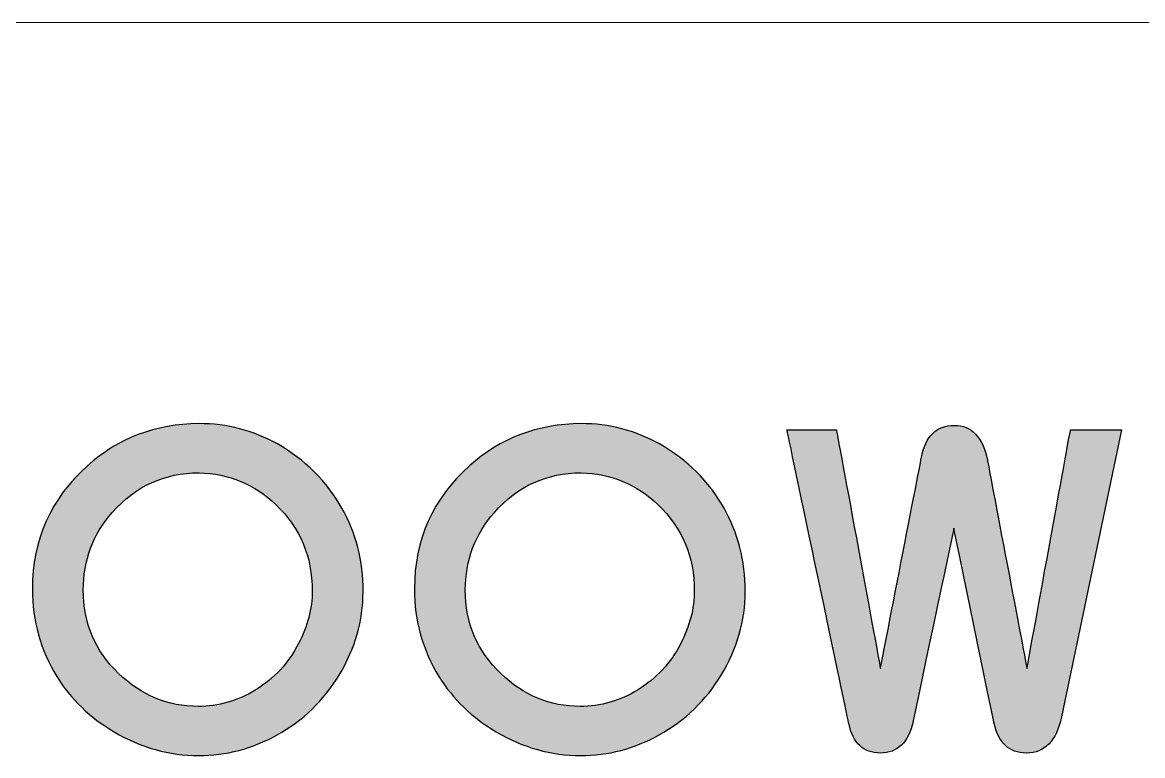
# Model space of a CAD drawing. Header units: inches. Extents: x -244 to 524, y 600 to 1121.
# Drawn here: x -167.52 to -151.75, y 1033.91 to 1044.23 of the extents above; entities that cross this region are included whole.
import ezdxf

# ---------------------------------------------------------------- set-up
doc = ezdxf.new("R2010")
doc.units = ezdxf.units.IN
doc.layers.add('1', color=7, linetype='Continuous', true_color=0xffffff)
doc.layers.add('layer 1', color=7, linetype='Continuous')

msp = doc.modelspace()

# ---------------------------------------------------------------- hatches: boundary and pattern name
h = msp.add_hatch(color=256)
h.dxf.hatch_style = 1
edge = h.paths.add_edge_path()
edge.add_spline(control_points=[(-163.018, 1037.388), (-163.018, 1037.388), (-163.018, 1037.388), (-163.018, 1037.388), (-163.018, 1037.388), (-163.233, 1037.77), (-163.537, 1038.072), (-163.927, 1038.292)], knot_values=[0.360004, 0.360004, 0.360004, 0.360004, 0.360007, 0.360007, 0.360007, 0.360007, 0.720004, 0.720004, 0.720004, 0.720004], degree=3, periodic=0)
edge.add_spline(control_points=[(-163.927, 1038.292), (-163.927, 1038.292), (-163.927, 1038.292), (-163.927, 1038.292), (-163.927, 1038.292), (-164.268, 1038.483), (-164.635, 1038.579), (-165.029, 1038.579)], knot_values=[0, 0, 0, 0, 0.000004, 0.000004, 0.000004, 0.000004, 0.360004, 0.360004, 0.360004, 0.360004], degree=3, periodic=0)
edge.add_spline(control_points=[(-165.029, 1038.579), (-165.645, 1038.572), (-166.169, 1038.374), (-166.6, 1037.985), (-166.6, 1037.985), (-167.117, 1037.522), (-167.375, 1036.943), (-167.375, 1036.251)], knot_values=[3.240004, 3.240004, 3.240004, 3.240004, 3.600004, 3.600004, 3.600004, 3.600004, 3.96, 3.96, 3.96, 3.96], degree=3, periodic=0)
edge.add_spline(control_points=[(-167.375, 1036.251), (-167.375, 1036.251), (-167.375, 1036.251), (-167.375, 1036.251), (-167.375, 1036.251), (-167.375, 1035.801), (-167.26, 1035.392), (-167.031, 1035.02)], knot_values=[2.880004, 2.880004, 2.880004, 2.880004, 2.880007, 2.880007, 2.880007, 2.880007, 3.240004, 3.240004, 3.240004, 3.240004], degree=3, periodic=0)
edge.add_spline(control_points=[(-167.031, 1035.02), (-167.031, 1035.02), (-167.031, 1035.02), (-167.031, 1035.02), (-167.031, 1035.02), (-166.834, 1034.701), (-166.564, 1034.441), (-166.223, 1034.239)], knot_values=[2.520004, 2.520004, 2.520004, 2.520004, 2.520007, 2.520007, 2.520007, 2.520007, 2.880004, 2.880004, 2.880004, 2.880004], degree=3, periodic=0)
edge.add_spline(control_points=[(-166.223, 1034.239), (-166.223, 1034.239), (-166.223, 1034.239), (-166.223, 1034.239), (-166.223, 1034.239), (-165.846, 1034.017), (-165.449, 1033.906), (-165.036, 1033.906)], knot_values=[2.160004, 2.160004, 2.160004, 2.160004, 2.160007, 2.160007, 2.160007, 2.160007, 2.520004, 2.520004, 2.520004, 2.520004], degree=3, periodic=0)
edge.add_spline(control_points=[(-165.036, 1033.906), (-165.036, 1033.906), (-165.036, 1033.906), (-165.036, 1033.906), (-165.036, 1033.906), (-164.649, 1033.906), (-164.281, 1034.002), (-163.931, 1034.196)], knot_values=[1.800004, 1.800004, 1.800004, 1.800004, 1.800007, 1.800007, 1.800007, 1.800007, 2.160004, 2.160004, 2.160004, 2.160004], degree=3, periodic=0)
edge.add_spline(control_points=[(-163.931, 1034.196), (-163.931, 1034.196), (-163.931, 1034.196), (-163.931, 1034.196), (-163.931, 1034.196), (-163.566, 1034.4), (-163.274, 1034.681), (-163.057, 1035.04)], knot_values=[1.440004, 1.440004, 1.440004, 1.440004, 1.440007, 1.440007, 1.440007, 1.440007, 1.800004, 1.800004, 1.800004, 1.800004], degree=3, periodic=0)
edge.add_spline(control_points=[(-163.057, 1035.04), (-163.057, 1035.04), (-163.057, 1035.04), (-163.057, 1035.04), (-163.057, 1035.04), (-162.833, 1035.412), (-162.72, 1035.803), (-162.72, 1036.215)], knot_values=[1.080004, 1.080004, 1.080004, 1.080004, 1.080007, 1.080007, 1.080007, 1.080007, 1.440004, 1.440004, 1.440004, 1.440004], degree=3, periodic=0)
edge.add_spline(control_points=[(-162.72, 1036.215), (-162.72, 1036.215), (-162.72, 1036.215), (-162.72, 1036.215), (-162.72, 1036.215), (-162.72, 1036.647), (-162.82, 1037.039), (-163.018, 1037.388)], knot_values=[0.720004, 0.720004, 0.720004, 0.720004, 0.720007, 0.720007, 0.720007, 0.720007, 1.080004, 1.080004, 1.080004, 1.080004], degree=3, periodic=0)
edge = h.paths.add_edge_path(flags=16)
edge.add_spline(control_points=[(-166.25, 1037.329), (-166.25, 1037.329), (-166.25, 1037.329), (-166.25, 1037.329), (-166.25, 1037.329), (-165.92, 1037.701), (-165.514, 1037.886), (-165.029, 1037.886)], knot_values=[0, 0, 0, 0, 0.000004, 0.000004, 0.000004, 0.000004, 0.440004, 0.440004, 0.440004, 0.440004], degree=3, periodic=0)
edge.add_spline(control_points=[(-165.029, 1037.886), (-164.605, 1037.875), (-164.245, 1037.725), (-163.948, 1037.438), (-163.948, 1037.438), (-163.606, 1037.111), (-163.436, 1036.707), (-163.436, 1036.227)], knot_values=[3.080004, 3.080004, 3.080004, 3.080004, 3.520004, 3.520004, 3.520004, 3.520004, 3.96, 3.96, 3.96, 3.96], degree=3, periodic=0)
edge.add_spline(control_points=[(-163.436, 1036.227), (-163.436, 1036.227), (-163.436, 1036.227), (-163.436, 1036.227), (-163.436, 1036.227), (-163.436, 1035.975), (-163.501, 1035.726), (-163.628, 1035.482)], knot_values=[2.640004, 2.640004, 2.640004, 2.640004, 2.640009, 2.640009, 2.640009, 2.640009, 3.080004, 3.080004, 3.080004, 3.080004], degree=3, periodic=0)
edge.add_spline(control_points=[(-163.628, 1035.482), (-163.628, 1035.482), (-163.628, 1035.482), (-163.628, 1035.482), (-163.628, 1035.482), (-163.769, 1035.209), (-163.969, 1034.993), (-164.228, 1034.832)], knot_values=[2.200004, 2.200004, 2.200004, 2.200004, 2.200009, 2.200009, 2.200009, 2.200009, 2.640004, 2.640004, 2.640004, 2.640004], degree=3, periodic=0)
edge.add_spline(control_points=[(-164.228, 1034.832), (-164.228, 1034.832), (-164.228, 1034.832), (-164.228, 1034.832), (-164.228, 1034.832), (-164.483, 1034.676), (-164.755, 1034.598), (-165.043, 1034.598)], knot_values=[1.760004, 1.760004, 1.760004, 1.760004, 1.760009, 1.760009, 1.760009, 1.760009, 2.200004, 2.200004, 2.200004, 2.200004], degree=3, periodic=0)
edge.add_spline(control_points=[(-165.043, 1034.598), (-165.043, 1034.598), (-165.043, 1034.598), (-165.043, 1034.598), (-165.043, 1034.598), (-165.467, 1034.598), (-165.84, 1034.752), (-166.161, 1035.059)], knot_values=[1.320004, 1.320004, 1.320004, 1.320004, 1.320009, 1.320009, 1.320009, 1.320009, 1.760004, 1.760004, 1.760004, 1.760004], degree=3, periodic=0)
edge.add_spline(control_points=[(-166.161, 1035.059), (-166.161, 1035.059), (-166.161, 1035.059), (-166.161, 1035.06), (-166.161, 1035.06), (-166.493, 1035.378), (-166.659, 1035.771), (-166.659, 1036.237)], knot_values=[0.880004, 0.880004, 0.880004, 0.880004, 0.880009, 0.880009, 0.880009, 0.880009, 1.320004, 1.320004, 1.320004, 1.320004], degree=3, periodic=0)
edge.add_spline(control_points=[(-166.659, 1036.237), (-166.659, 1036.237), (-166.659, 1036.237), (-166.659, 1036.237), (-166.659, 1036.237), (-166.659, 1036.655), (-166.522, 1037.018), (-166.25, 1037.329)], knot_values=[0.440004, 0.440004, 0.440004, 0.440004, 0.440009, 0.440009, 0.440009, 0.440009, 0.880004, 0.880004, 0.880004, 0.880004], degree=3, periodic=0)
h = msp.add_hatch(color=256)
h.dxf.hatch_style = 1
edge = h.paths.add_edge_path()
edge.add_spline(control_points=[(-157.64, 1037.388), (-157.64, 1037.388), (-157.64, 1037.388), (-157.64, 1037.388), (-157.64, 1037.388), (-157.855, 1037.77), (-158.159, 1038.072), (-158.549, 1038.292)], knot_values=[0.360004, 0.360004, 0.360004, 0.360004, 0.360007, 0.360007, 0.360007, 0.360007, 0.720004, 0.720004, 0.720004, 0.720004], degree=3, periodic=0)
edge.add_spline(control_points=[(-158.549, 1038.292), (-158.549, 1038.292), (-158.549, 1038.292), (-158.549, 1038.292), (-158.549, 1038.292), (-158.89, 1038.483), (-159.257, 1038.579), (-159.651, 1038.579)], knot_values=[0, 0, 0, 0, 0.000004, 0.000004, 0.000004, 0.000004, 0.360004, 0.360004, 0.360004, 0.360004], degree=3, periodic=0)
edge.add_spline(control_points=[(-159.651, 1038.579), (-160.267, 1038.572), (-160.791, 1038.374), (-161.222, 1037.985), (-161.222, 1037.985), (-161.739, 1037.522), (-161.997, 1036.943), (-161.997, 1036.251)], knot_values=[3.240004, 3.240004, 3.240004, 3.240004, 3.600004, 3.600004, 3.600004, 3.600004, 3.96, 3.96, 3.96, 3.96], degree=3, periodic=0)
edge.add_spline(control_points=[(-161.997, 1036.251), (-161.997, 1036.251), (-161.997, 1036.251), (-161.997, 1036.251), (-161.997, 1036.251), (-161.997, 1035.801), (-161.882, 1035.392), (-161.653, 1035.02)], knot_values=[2.880004, 2.880004, 2.880004, 2.880004, 2.880007, 2.880007, 2.880007, 2.880007, 3.240004, 3.240004, 3.240004, 3.240004], degree=3, periodic=0)
edge.add_spline(control_points=[(-161.653, 1035.02), (-161.653, 1035.02), (-161.653, 1035.02), (-161.653, 1035.02), (-161.653, 1035.02), (-161.456, 1034.701), (-161.186, 1034.441), (-160.845, 1034.239)], knot_values=[2.520004, 2.520004, 2.520004, 2.520004, 2.520007, 2.520007, 2.520007, 2.520007, 2.880004, 2.880004, 2.880004, 2.880004], degree=3, periodic=0)
edge.add_spline(control_points=[(-160.845, 1034.239), (-160.845, 1034.239), (-160.845, 1034.239), (-160.845, 1034.239), (-160.845, 1034.239), (-160.468, 1034.017), (-160.071, 1033.906), (-159.658, 1033.906)], knot_values=[2.160004, 2.160004, 2.160004, 2.160004, 2.160007, 2.160007, 2.160007, 2.160007, 2.520004, 2.520004, 2.520004, 2.520004], degree=3, periodic=0)
edge.add_spline(control_points=[(-159.658, 1033.906), (-159.658, 1033.906), (-159.658, 1033.906), (-159.658, 1033.906), (-159.658, 1033.906), (-159.271, 1033.906), (-158.903, 1034.002), (-158.553, 1034.196)], knot_values=[1.800004, 1.800004, 1.800004, 1.800004, 1.800007, 1.800007, 1.800007, 1.800007, 2.160004, 2.160004, 2.160004, 2.160004], degree=3, periodic=0)
edge.add_spline(control_points=[(-158.553, 1034.196), (-158.553, 1034.196), (-158.553, 1034.196), (-158.553, 1034.196), (-158.553, 1034.196), (-158.188, 1034.4), (-157.896, 1034.681), (-157.679, 1035.04)], knot_values=[1.440004, 1.440004, 1.440004, 1.440004, 1.440007, 1.440007, 1.440007, 1.440007, 1.800004, 1.800004, 1.800004, 1.800004], degree=3, periodic=0)
edge.add_spline(control_points=[(-157.679, 1035.04), (-157.679, 1035.04), (-157.679, 1035.04), (-157.679, 1035.04), (-157.679, 1035.04), (-157.455, 1035.412), (-157.342, 1035.803), (-157.342, 1036.215)], knot_values=[1.080004, 1.080004, 1.080004, 1.080004, 1.080007, 1.080007, 1.080007, 1.080007, 1.440004, 1.440004, 1.440004, 1.440004], degree=3, periodic=0)
edge.add_spline(control_points=[(-157.342, 1036.215), (-157.342, 1036.215), (-157.342, 1036.215), (-157.342, 1036.215), (-157.342, 1036.215), (-157.342, 1036.647), (-157.442, 1037.039), (-157.64, 1037.388)], knot_values=[0.720004, 0.720004, 0.720004, 0.720004, 0.720007, 0.720007, 0.720007, 0.720007, 1.080004, 1.080004, 1.080004, 1.080004], degree=3, periodic=0)
edge = h.paths.add_edge_path(flags=16)
edge.add_spline(control_points=[(-160.678, 1037.518), (-160.633, 1037.556), (-160.587, 1037.591), (-160.54, 1037.623)], knot_values=[0.302497, 0.302497, 0.302497, 0.302497, 0.357496, 0.357496, 0.357496, 0.357496], degree=3, periodic=0)
edge.add_spline(control_points=[(-160.54, 1037.623), (-160.493, 1037.655), (-160.444, 1037.684), (-160.395, 1037.71)], knot_values=[0.247498, 0.247498, 0.247498, 0.247498, 0.302497, 0.302497, 0.302497, 0.302497], degree=3, periodic=0)
edge.add_spline(control_points=[(-160.395, 1037.71), (-160.345, 1037.736), (-160.294, 1037.759), (-160.242, 1037.78)], knot_values=[0.192498, 0.192498, 0.192498, 0.192498, 0.247498, 0.247498, 0.247498, 0.247498], degree=3, periodic=0)
edge.add_spline(control_points=[(-160.242, 1037.78), (-160.19, 1037.8), (-160.137, 1037.817), (-160.083, 1037.832)], knot_values=[0.137499, 0.137499, 0.137499, 0.137499, 0.192498, 0.192498, 0.192498, 0.192498], degree=3, periodic=0)
edge.add_spline(control_points=[(-160.083, 1037.832), (-160.028, 1037.846), (-159.972, 1037.858), (-159.916, 1037.867)], knot_values=[0.082499, 0.082499, 0.082499, 0.082499, 0.137499, 0.137499, 0.137499, 0.137499], degree=3, periodic=0)
edge.add_spline(control_points=[(-159.916, 1037.867), (-159.859, 1037.876), (-159.801, 1037.881), (-159.741, 1037.884)], knot_values=[0.0275, 0.0275, 0.0275, 0.0275, 0.082499, 0.082499, 0.082499, 0.082499], degree=3, periodic=0)
edge.add_spline(control_points=[(-159.741, 1037.884), (-159.712, 1037.886), (-159.682, 1037.886), (-159.651, 1037.886)], knot_values=[0, 0, 0, 0, 0.0275, 0.0275, 0.0275, 0.0275], degree=3, periodic=0)
edge.add_spline(control_points=[(-159.651, 1037.886), (-159.598, 1037.885), (-159.546, 1037.881), (-159.495, 1037.876)], knot_values=[3.905001, 3.905001, 3.905001, 3.905001, 3.96, 3.96, 3.96, 3.96], degree=3, periodic=0)
edge.add_spline(control_points=[(-159.495, 1037.876), (-159.393, 1037.864), (-159.295, 1037.844), (-159.201, 1037.815)], knot_values=[3.795002, 3.795002, 3.795002, 3.795002, 3.905001, 3.905001, 3.905001, 3.905001], degree=3, periodic=0)
edge.add_spline(control_points=[(-159.201, 1037.815), (-159.107, 1037.787), (-159.017, 1037.749), (-158.931, 1037.703)], knot_values=[3.685003, 3.685003, 3.685003, 3.685003, 3.795002, 3.795002, 3.795002, 3.795002], degree=3, periodic=0)
edge.add_spline(control_points=[(-158.931, 1037.703), (-158.844, 1037.657), (-158.762, 1037.603), (-158.684, 1037.54)], knot_values=[3.575004, 3.575004, 3.575004, 3.575004, 3.685003, 3.685003, 3.685003, 3.685003], degree=3, periodic=0)
edge.add_spline(control_points=[(-158.684, 1037.54), (-158.645, 1037.508), (-158.607, 1037.474), (-158.57, 1037.438), (-158.57, 1037.438), (-158.527, 1037.397), (-158.487, 1037.355), (-158.45, 1037.312)], knot_values=[3.464997, 3.464997, 3.464997, 3.464997, 3.520001, 3.520001, 3.520001, 3.520001, 3.575004, 3.575004, 3.575004, 3.575004], degree=3, periodic=0)
edge.add_spline(control_points=[(-158.45, 1037.312), (-158.394, 1037.247), (-158.344, 1037.179), (-158.3, 1037.109)], knot_values=[3.382498, 3.382498, 3.382498, 3.382498, 3.464997, 3.464997, 3.464997, 3.464997], degree=3, periodic=0)
edge.add_spline(control_points=[(-158.3, 1037.109), (-158.271, 1037.062), (-158.244, 1037.014), (-158.22, 1036.964)], knot_values=[3.327499, 3.327499, 3.327499, 3.327499, 3.382498, 3.382498, 3.382498, 3.382498], degree=3, periodic=0)
edge.add_spline(control_points=[(-158.22, 1036.964), (-158.196, 1036.915), (-158.175, 1036.865), (-158.156, 1036.813)], knot_values=[3.272501, 3.272501, 3.272501, 3.272501, 3.327499, 3.327499, 3.327499, 3.327499], degree=3, periodic=0)
edge.add_spline(control_points=[(-158.156, 1036.813), (-158.138, 1036.761), (-158.122, 1036.708), (-158.108, 1036.654)], knot_values=[3.217502, 3.217502, 3.217502, 3.217502, 3.272501, 3.272501, 3.272501, 3.272501], degree=3, periodic=0)
edge.add_spline(control_points=[(-158.108, 1036.654), (-158.088, 1036.573), (-158.074, 1036.49), (-158.066, 1036.403)], knot_values=[3.135003, 3.135003, 3.135003, 3.135003, 3.217502, 3.217502, 3.217502, 3.217502], degree=3, periodic=0)
edge.add_spline(control_points=[(-158.066, 1036.403), (-158.061, 1036.346), (-158.058, 1036.287), (-158.058, 1036.227)], knot_values=[3.080004, 3.080004, 3.080004, 3.080004, 3.135003, 3.135003, 3.135003, 3.135003], degree=3, periodic=0)
edge.add_spline(control_points=[(-158.058, 1036.227), (-158.058, 1036.227), (-158.058, 1036.227), (-158.058, 1036.227), (-158.058, 1036.227), (-158.058, 1035.975), (-158.123, 1035.726), (-158.25, 1035.482)], knot_values=[2.640004, 2.640004, 2.640004, 2.640004, 2.640009, 2.640009, 2.640009, 2.640009, 3.080004, 3.080004, 3.080004, 3.080004], degree=3, periodic=0)
edge.add_spline(control_points=[(-158.25, 1035.482), (-158.25, 1035.482), (-158.25, 1035.482), (-158.25, 1035.482), (-158.25, 1035.482), (-158.267, 1035.448), (-158.286, 1035.414), (-158.305, 1035.382)], knot_values=[2.584997, 2.584997, 2.584997, 2.584997, 2.585001, 2.585001, 2.585001, 2.585001, 2.640004, 2.640004, 2.640004, 2.640004], degree=3, periodic=0)
edge.add_spline(control_points=[(-158.305, 1035.382), (-158.344, 1035.318), (-158.387, 1035.256), (-158.433, 1035.199)], knot_values=[2.474999, 2.474999, 2.474999, 2.474999, 2.584997, 2.584997, 2.584997, 2.584997], degree=3, periodic=0)
edge.add_spline(control_points=[(-158.433, 1035.199), (-158.48, 1035.141), (-158.53, 1035.087), (-158.583, 1035.037)], knot_values=[2.365001, 2.365001, 2.365001, 2.365001, 2.474999, 2.474999, 2.474999, 2.474999], degree=3, periodic=0)
edge.add_spline(control_points=[(-158.583, 1035.037), (-158.637, 1034.986), (-158.694, 1034.939), (-158.756, 1034.895)], knot_values=[2.255003, 2.255003, 2.255003, 2.255003, 2.365001, 2.365001, 2.365001, 2.365001], degree=3, periodic=0)
edge.add_spline(control_points=[(-158.756, 1034.895), (-158.786, 1034.873), (-158.818, 1034.852), (-158.85, 1034.832)], knot_values=[2.200004, 2.200004, 2.200004, 2.200004, 2.255003, 2.255003, 2.255003, 2.255003], degree=3, periodic=0)
edge.add_spline(control_points=[(-158.85, 1034.832), (-158.85, 1034.832), (-158.85, 1034.832), (-158.85, 1034.832), (-158.85, 1034.832), (-158.882, 1034.813), (-158.914, 1034.794), (-158.946, 1034.777)], knot_values=[2.144997, 2.144997, 2.144997, 2.144997, 2.145001, 2.145001, 2.145001, 2.145001, 2.200004, 2.200004, 2.200004, 2.200004], degree=3, periodic=0)
edge.add_spline(control_points=[(-158.946, 1034.777), (-159.011, 1034.743), (-159.077, 1034.714), (-159.144, 1034.689)], knot_values=[2.034999, 2.034999, 2.034999, 2.034999, 2.144997, 2.144997, 2.144997, 2.144997], degree=3, periodic=0)
edge.add_spline(control_points=[(-159.144, 1034.689), (-159.211, 1034.665), (-159.279, 1034.645), (-159.348, 1034.631)], knot_values=[1.925001, 1.925001, 1.925001, 1.925001, 2.034999, 2.034999, 2.034999, 2.034999], degree=3, periodic=0)
edge.add_spline(control_points=[(-159.348, 1034.631), (-159.382, 1034.623), (-159.417, 1034.617), (-159.452, 1034.613)], knot_values=[1.870002, 1.870002, 1.870002, 1.870002, 1.925001, 1.925001, 1.925001, 1.925001], degree=3, periodic=0)
edge.add_spline(control_points=[(-159.452, 1034.613), (-159.487, 1034.608), (-159.522, 1034.604), (-159.558, 1034.602)], knot_values=[1.815003, 1.815003, 1.815003, 1.815003, 1.870002, 1.870002, 1.870002, 1.870002], degree=3, periodic=0)
edge.add_spline(control_points=[(-159.558, 1034.602), (-159.593, 1034.599), (-159.629, 1034.598), (-159.665, 1034.598)], knot_values=[1.760004, 1.760004, 1.760004, 1.760004, 1.815003, 1.815003, 1.815003, 1.815003], degree=3, periodic=0)
edge.add_spline(control_points=[(-159.665, 1034.598), (-159.665, 1034.598), (-159.665, 1034.598), (-159.665, 1034.598), (-159.665, 1034.598), (-159.718, 1034.598), (-159.77, 1034.6), (-159.822, 1034.605)], knot_values=[1.704997, 1.704997, 1.704997, 1.704997, 1.705001, 1.705001, 1.705001, 1.705001, 1.760004, 1.760004, 1.760004, 1.760004], degree=3, periodic=0)
edge.add_spline(control_points=[(-159.822, 1034.605), (-159.899, 1034.612), (-159.974, 1034.625), (-160.048, 1034.643)], knot_values=[1.622498, 1.622498, 1.622498, 1.622498, 1.704997, 1.704997, 1.704997, 1.704997], degree=3, periodic=0)
edge.add_spline(control_points=[(-160.048, 1034.643), (-160.097, 1034.655), (-160.145, 1034.67), (-160.192, 1034.686)], knot_values=[1.567499, 1.567499, 1.567499, 1.567499, 1.622498, 1.622498, 1.622498, 1.622498], degree=3, periodic=0)
edge.add_spline(control_points=[(-160.192, 1034.686), (-160.263, 1034.712), (-160.333, 1034.742), (-160.4, 1034.778)], knot_values=[1.485001, 1.485001, 1.485001, 1.485001, 1.567499, 1.567499, 1.567499, 1.567499], degree=3, periodic=0)
edge.add_spline(control_points=[(-160.4, 1034.778), (-160.49, 1034.826), (-160.577, 1034.884), (-160.66, 1034.951)], knot_values=[1.375003, 1.375003, 1.375003, 1.375003, 1.485001, 1.485001, 1.485001, 1.485001], degree=3, periodic=0)
edge.add_spline(control_points=[(-160.66, 1034.951), (-160.702, 1034.985), (-160.743, 1035.021), (-160.783, 1035.059)], knot_values=[1.320004, 1.320004, 1.320004, 1.320004, 1.375003, 1.375003, 1.375003, 1.375003], degree=3, periodic=0)
edge.add_spline(control_points=[(-160.783, 1035.059), (-160.783, 1035.059), (-160.783, 1035.059), (-160.783, 1035.06), (-160.783, 1035.06), (-160.824, 1035.099), (-160.863, 1035.14), (-160.9, 1035.182)], knot_values=[1.264997, 1.264997, 1.264997, 1.264997, 1.265001, 1.265001, 1.265001, 1.265001, 1.320004, 1.320004, 1.320004, 1.320004], degree=3, periodic=0)
edge.add_spline(control_points=[(-160.9, 1035.182), (-160.954, 1035.246), (-161.003, 1035.311), (-161.045, 1035.38)], knot_values=[1.182498, 1.182498, 1.182498, 1.182498, 1.264997, 1.264997, 1.264997, 1.264997], degree=3, periodic=0)
edge.add_spline(control_points=[(-161.045, 1035.38), (-161.074, 1035.426), (-161.1, 1035.472), (-161.123, 1035.52)], knot_values=[1.127499, 1.127499, 1.127499, 1.127499, 1.182498, 1.182498, 1.182498, 1.182498], degree=3, periodic=0)
edge.add_spline(control_points=[(-161.123, 1035.52), (-161.147, 1035.568), (-161.167, 1035.617), (-161.185, 1035.667)], knot_values=[1.072501, 1.072501, 1.072501, 1.072501, 1.127499, 1.127499, 1.127499, 1.127499], degree=3, periodic=0)
edge.add_spline(control_points=[(-161.185, 1035.667), (-161.204, 1035.718), (-161.219, 1035.769), (-161.232, 1035.822)], knot_values=[1.017502, 1.017502, 1.017502, 1.017502, 1.072501, 1.072501, 1.072501, 1.072501], degree=3, periodic=0)
edge.add_spline(control_points=[(-161.232, 1035.822), (-161.251, 1035.9), (-161.265, 1035.982), (-161.273, 1036.066)], knot_values=[0.935003, 0.935003, 0.935003, 0.935003, 1.017502, 1.017502, 1.017502, 1.017502], degree=3, periodic=0)
edge.add_spline(control_points=[(-161.273, 1036.066), (-161.278, 1036.122), (-161.281, 1036.179), (-161.281, 1036.237)], knot_values=[0.880004, 0.880004, 0.880004, 0.880004, 0.935003, 0.935003, 0.935003, 0.935003], degree=3, periodic=0)
edge.add_spline(control_points=[(-161.281, 1036.237), (-161.281, 1036.237), (-161.281, 1036.237), (-161.281, 1036.237), (-161.281, 1036.237), (-161.281, 1036.289), (-161.278, 1036.341), (-161.274, 1036.391)], knot_values=[0.824997, 0.824997, 0.824997, 0.824997, 0.825001, 0.825001, 0.825001, 0.825001, 0.880004, 0.880004, 0.880004, 0.880004], degree=3, periodic=0)
edge.add_spline(control_points=[(-161.274, 1036.391), (-161.266, 1036.492), (-161.249, 1036.59), (-161.223, 1036.684)], knot_values=[0.714999, 0.714999, 0.714999, 0.714999, 0.824997, 0.824997, 0.824997, 0.824997], degree=3, periodic=0)
edge.add_spline(control_points=[(-161.223, 1036.684), (-161.198, 1036.779), (-161.163, 1036.87), (-161.121, 1036.957)], knot_values=[0.605001, 0.605001, 0.605001, 0.605001, 0.714999, 0.714999, 0.714999, 0.714999], degree=3, periodic=0)
edge.add_spline(control_points=[(-161.121, 1036.957), (-161.078, 1037.045), (-161.027, 1037.129), (-160.968, 1037.21)], knot_values=[0.495003, 0.495003, 0.495003, 0.495003, 0.605001, 0.605001, 0.605001, 0.605001], degree=3, periodic=0)
edge.add_spline(control_points=[(-160.968, 1037.21), (-160.938, 1037.251), (-160.906, 1037.29), (-160.872, 1037.329)], knot_values=[0.440004, 0.440004, 0.440004, 0.440004, 0.495003, 0.495003, 0.495003, 0.495003], degree=3, periodic=0)
edge.add_spline(control_points=[(-160.872, 1037.329), (-160.872, 1037.329), (-160.872, 1037.329), (-160.872, 1037.329), (-160.872, 1037.329), (-160.851, 1037.352), (-160.83, 1037.375), (-160.809, 1037.397)], knot_values=[0.412496, 0.412496, 0.412496, 0.412496, 0.4125, 0.4125, 0.4125, 0.4125, 0.440004, 0.440004, 0.440004, 0.440004], degree=3, periodic=0)
edge.add_spline(control_points=[(-160.809, 1037.397), (-160.788, 1037.418), (-160.766, 1037.439), (-160.745, 1037.46)], knot_values=[0.384996, 0.384996, 0.384996, 0.384996, 0.412496, 0.412496, 0.412496, 0.412496], degree=3, periodic=0)
edge.add_spline(control_points=[(-160.745, 1037.46), (-160.723, 1037.48), (-160.701, 1037.5), (-160.678, 1037.518)], knot_values=[0.357496, 0.357496, 0.357496, 0.357496, 0.384996, 0.384996, 0.384996, 0.384996], degree=3, periodic=0)
h = msp.add_hatch(color=256)
h.dxf.hatch_style = 1
edge = h.paths.add_edge_path()
edge.add_spline(control_points=[(-153.376, 1035.133), (-153.376, 1035.133), (-153.933, 1038.064), (-153.933, 1038.064), (-153.933, 1038.064)], knot_values=[3.2175, 3.2175, 3.2175, 3.2175, 3.465, 3.465, 3.465, 3.465, 3.465], degree=3, periodic=0)
edge.add_spline(control_points=[(-153.933, 1038.064), (-153.998, 1038.39), (-154.153, 1038.553), (-154.398, 1038.553), (-154.398, 1038.553), (-154.65, 1038.553), (-154.804, 1038.402), (-154.861, 1038.101), (-154.861, 1038.101)], knot_values=[2.7225, 2.7225, 2.7225, 2.7225, 2.97, 2.97, 2.97, 2.97, 3.2175, 3.2175, 3.2175, 3.2175, 3.2175], degree=3, periodic=0)
edge.add_spline(control_points=[(-154.861, 1038.101), (-154.861, 1038.101), (-155.438, 1035.133), (-155.438, 1035.133), (-155.438, 1035.133)], knot_values=[2.475, 2.475, 2.475, 2.475, 2.7225, 2.7225, 2.7225, 2.7225, 2.7225], degree=3, periodic=0)
edge.add_spline(control_points=[(-155.438, 1035.133), (-155.438, 1035.133), (-156.058, 1038.493), (-156.058, 1038.493), (-156.058, 1038.493)], knot_values=[2.2275, 2.2275, 2.2275, 2.2275, 2.475, 2.475, 2.475, 2.475, 2.475], degree=3, periodic=0)
edge.add_spline(control_points=[(-156.058, 1038.493), (-156.058, 1038.493), (-156.754, 1038.493), (-156.754, 1038.493), (-156.754, 1038.493)], knot_values=[1.98, 1.98, 1.98, 1.98, 2.2275, 2.2275, 2.2275, 2.2275, 2.2275], degree=3, periodic=0)
edge.add_spline(control_points=[(-156.754, 1038.493), (-156.754, 1038.493), (-155.883, 1034.357), (-155.883, 1034.357), (-155.883, 1034.357)], knot_values=[1.7325, 1.7325, 1.7325, 1.7325, 1.98, 1.98, 1.98, 1.98, 1.98], degree=3, periodic=0)
edge.add_spline(control_points=[(-155.883, 1034.357), (-155.826, 1034.08), (-155.678, 1033.942), (-155.441, 1033.942), (-155.441, 1033.942)], knot_values=[1.485, 1.485, 1.485, 1.485, 1.7325, 1.7325, 1.7325, 1.7325, 1.7325], degree=3, periodic=0)
edge.add_spline(control_points=[(-155.441, 1033.942), (-155.197, 1033.942), (-155.044, 1034.09), (-154.979, 1034.387), (-154.979, 1034.387)], knot_values=[1.2375, 1.2375, 1.2375, 1.2375, 1.485, 1.485, 1.485, 1.485, 1.485], degree=3, periodic=0)
edge.add_spline(control_points=[(-154.979, 1034.387), (-154.979, 1034.387), (-154.405, 1037.105), (-154.405, 1037.105), (-154.405, 1037.105)], knot_values=[0.99, 0.99, 0.99, 0.99, 1.2375, 1.2375, 1.2375, 1.2375, 1.2375], degree=3, periodic=0)
edge.add_spline(control_points=[(-154.405, 1037.105), (-154.405, 1037.105), (-153.841, 1034.377), (-153.841, 1034.377), (-153.841, 1034.377)], knot_values=[0.7425, 0.7425, 0.7425, 0.7425, 0.99, 0.99, 0.99, 0.99, 0.99], degree=3, periodic=0)
edge.add_spline(control_points=[(-153.841, 1034.377), (-153.783, 1034.087), (-153.63, 1033.942), (-153.383, 1033.942), (-153.383, 1033.942)], knot_values=[0.495, 0.495, 0.495, 0.495, 0.7425, 0.7425, 0.7425, 0.7425, 0.7425], degree=3, periodic=0)
edge.add_spline(control_points=[(-153.383, 1033.942), (-153.125, 1033.942), (-152.962, 1034.11), (-152.891, 1034.449), (-152.891, 1034.449)], knot_values=[0.2475, 0.2475, 0.2475, 0.2475, 0.495, 0.495, 0.495, 0.495, 0.495], degree=3, periodic=0)
edge.add_spline(control_points=[(-152.891, 1034.449), (-152.891, 1034.449), (-152.044, 1038.493), (-152.044, 1038.493)], knot_values=[0, 0, 0, 0, 0.2475, 0.2475, 0.2475, 0.2475], degree=3, periodic=0)
edge.add_spline(control_points=[(-152.044, 1038.493), (-152.044, 1038.493), (-152.763, 1038.493), (-152.763, 1038.493), (-152.763, 1038.493)], knot_values=[3.7125, 3.7125, 3.7125, 3.7125, 3.96, 3.96, 3.96, 3.96, 3.96], degree=3, periodic=0)
edge.add_spline(control_points=[(-152.763, 1038.493), (-152.763, 1038.493), (-153.376, 1035.133), (-153.376, 1035.133), (-153.376, 1035.133)], knot_values=[3.465, 3.465, 3.465, 3.465, 3.7125, 3.7125, 3.7125, 3.7125, 3.7125], degree=3, periodic=0)

# ---------------------------------------------------------------- linework, layer by layer
at = {"layer": '1', "color": 7, "linetype": 'Continuous', "lineweight": 18}
msp.add_line((-139.096, 1044.226), (-225.777, 1044.226), dxfattribs=at)
at = {"layer": 'layer 1'}
for points, knots in [([(-165.029, 1038.579), (-164.635, 1038.579), (-164.268, 1038.483), (-163.927, 1038.292), (-163.927, 1038.292), (-163.537, 1038.072), (-163.233, 1037.77), (-163.018, 1037.388), (-163.018, 1037.388), (-162.82, 1037.039), (-162.72, 1036.647), (-162.72, 1036.215), (-162.72, 1036.215), (-162.72, 1035.803), (-162.833, 1035.412), (-163.057, 1035.04), (-163.057, 1035.04), (-163.274, 1034.681), (-163.566, 1034.4), (-163.931, 1034.196), (-163.931, 1034.196), (-164.281, 1034.002), (-164.649, 1033.906), (-165.036, 1033.906), (-165.036, 1033.906), (-165.449, 1033.906), (-165.846, 1034.017), (-166.223, 1034.239), (-166.223, 1034.239), (-166.564, 1034.441), (-166.834, 1034.701), (-167.031, 1035.02), (-167.031, 1035.02), (-167.26, 1035.392), (-167.375, 1035.801), (-167.375, 1036.251), (-167.375, 1036.251), (-167.375, 1036.943), (-167.117, 1037.522), (-166.6, 1037.985), (-166.6, 1037.985), (-166.169, 1038.374), (-165.645, 1038.572), (-165.029, 1038.579)], [0, 0, 0, 0, 0.090909, 0.090909, 0.090909, 0.090909, 0.181818, 0.181818, 0.181818, 0.181818, 0.272727, 0.272727, 0.272727, 0.272727, 0.363636, 0.363636, 0.363636, 0.363636, 0.454545, 0.454545, 0.454545, 0.454545, 0.545455, 0.545455, 0.545455, 0.545455, 0.636364, 0.636364, 0.636364, 0.636364, 0.727273, 0.727273, 0.727273, 0.727273, 0.818182, 0.818182, 0.818182, 0.818182, 0.909091, 0.909091, 0.909091, 0.909091, 1, 1, 1, 1]), ([(-159.651, 1038.579), (-159.257, 1038.579), (-158.89, 1038.483), (-158.549, 1038.292), (-158.549, 1038.292), (-158.159, 1038.072), (-157.855, 1037.77), (-157.64, 1037.388), (-157.64, 1037.388), (-157.442, 1037.039), (-157.342, 1036.647), (-157.342, 1036.215), (-157.342, 1036.215), (-157.342, 1035.803), (-157.455, 1035.412), (-157.679, 1035.04), (-157.679, 1035.04), (-157.896, 1034.681), (-158.188, 1034.4), (-158.553, 1034.196), (-158.553, 1034.196), (-158.903, 1034.002), (-159.271, 1033.906), (-159.658, 1033.906), (-159.658, 1033.906), (-160.071, 1033.906), (-160.468, 1034.017), (-160.845, 1034.239), (-160.845, 1034.239), (-161.186, 1034.441), (-161.456, 1034.701), (-161.653, 1035.02), (-161.653, 1035.02), (-161.882, 1035.392), (-161.997, 1035.801), (-161.997, 1036.251), (-161.997, 1036.251), (-161.997, 1036.943), (-161.739, 1037.522), (-161.222, 1037.985), (-161.222, 1037.985), (-160.791, 1038.374), (-160.267, 1038.572), (-159.651, 1038.579)], [0, 0, 0, 0, 0.090909, 0.090909, 0.090909, 0.090909, 0.181818, 0.181818, 0.181818, 0.181818, 0.272727, 0.272727, 0.272727, 0.272727, 0.363636, 0.363636, 0.363636, 0.363636, 0.454545, 0.454545, 0.454545, 0.454545, 0.545455, 0.545455, 0.545455, 0.545455, 0.636364, 0.636364, 0.636364, 0.636364, 0.727273, 0.727273, 0.727273, 0.727273, 0.818182, 0.818182, 0.818182, 0.818182, 0.909091, 0.909091, 0.909091, 0.909091, 1, 1, 1, 1]), ([(-155.883, 1034.357), (-155.883, 1034.357), (-155.883, 1034.357), (-156.754, 1038.493), (-156.754, 1038.493)], [0.4375, 0.4375, 0.4375, 0.4375, 0.43750001, 0.5, 0.5, 0.5, 0.5]), ([(-156.754, 1038.493), (-156.754, 1038.493), (-156.754, 1038.493), (-156.058, 1038.493), (-156.058, 1038.493)], [0.5, 0.5, 0.5, 0.5, 0.50000001, 0.5625, 0.5625, 0.5625, 0.5625]), ([(-156.058, 1038.493), (-156.058, 1038.493), (-156.058, 1038.493), (-155.438, 1035.133), (-155.438, 1035.133)], [0.5625, 0.5625, 0.5625, 0.5625, 0.56250001, 0.625, 0.625, 0.625, 0.625]), ([(-154.861, 1038.101), (-154.861, 1038.101), (-154.804, 1038.402), (-154.65, 1038.553), (-154.398, 1038.553), (-154.398, 1038.553), (-154.153, 1038.553), (-153.998, 1038.39), (-153.933, 1038.064)], [0.6875, 0.6875, 0.6875, 0.6875, 0.6875, 0.75, 0.75, 0.75, 0.75, 0.8125, 0.8125, 0.8125, 0.8125]), ([(-153.376, 1035.133), (-153.376, 1035.133), (-153.376, 1035.133), (-152.763, 1038.493), (-152.763, 1038.493)], [0.875, 0.875, 0.875, 0.875, 0.87500001, 0.9375, 0.9375, 0.9375, 0.9375]), ([(-152.763, 1038.493), (-152.763, 1038.493), (-152.763, 1038.493), (-152.044, 1038.493), (-152.044, 1038.493)], [0.9375, 0.9375, 0.9375, 0.9375, 0.93750001, 1, 1, 1, 1]), ([(-155.438, 1035.133), (-155.438, 1035.133), (-155.438, 1035.133), (-154.861, 1038.101), (-154.861, 1038.101)], [0.625, 0.625, 0.625, 0.625, 0.62500001, 0.6875, 0.6875, 0.6875, 0.6875]), ([(-153.933, 1038.064), (-153.933, 1038.064), (-153.933, 1038.064), (-153.376, 1035.133), (-153.376, 1035.133)], [0.8125, 0.8125, 0.8125, 0.8125, 0.81250001, 0.875, 0.875, 0.875, 0.875]), ([(-165.029, 1037.886), (-165.514, 1037.886), (-165.92, 1037.701), (-166.25, 1037.329), (-166.25, 1037.329), (-166.522, 1037.018), (-166.659, 1036.655), (-166.659, 1036.237), (-166.659, 1036.237), (-166.659, 1035.771), (-166.493, 1035.378), (-166.161, 1035.06), (-166.161, 1035.06), (-165.84, 1034.752), (-165.467, 1034.598), (-165.043, 1034.598), (-165.043, 1034.598), (-164.755, 1034.598), (-164.483, 1034.676), (-164.228, 1034.832), (-164.228, 1034.832), (-163.969, 1034.993), (-163.769, 1035.209), (-163.628, 1035.482), (-163.628, 1035.482), (-163.501, 1035.726), (-163.436, 1035.975), (-163.436, 1036.227), (-163.436, 1036.227), (-163.436, 1036.707), (-163.606, 1037.111), (-163.948, 1037.438), (-163.948, 1037.438), (-164.245, 1037.725), (-164.605, 1037.875), (-165.029, 1037.886)], [0, 0, 0, 0, 0.111111, 0.111111, 0.111111, 0.111111, 0.222222, 0.222222, 0.222222, 0.222222, 0.333333, 0.333333, 0.333333, 0.333333, 0.444444, 0.444444, 0.444444, 0.444444, 0.555556, 0.555556, 0.555556, 0.555556, 0.666667, 0.666667, 0.666667, 0.666667, 0.777778, 0.777778, 0.777778, 0.777778, 0.888889, 0.888889, 0.888889, 0.888889, 1, 1, 1, 1]), ([(-159.651, 1037.886), (-160.136, 1037.886), (-160.542, 1037.701), (-160.872, 1037.329), (-160.872, 1037.329), (-161.144, 1037.018), (-161.281, 1036.655), (-161.281, 1036.237), (-161.281, 1036.237), (-161.281, 1035.771), (-161.115, 1035.378), (-160.783, 1035.06), (-160.783, 1035.06), (-160.462, 1034.752), (-160.089, 1034.598), (-159.665, 1034.598), (-159.665, 1034.598), (-159.377, 1034.598), (-159.105, 1034.676), (-158.85, 1034.832), (-158.85, 1034.832), (-158.591, 1034.993), (-158.391, 1035.209), (-158.25, 1035.482), (-158.25, 1035.482), (-158.123, 1035.726), (-158.058, 1035.975), (-158.058, 1036.227), (-158.058, 1036.227), (-158.058, 1036.707), (-158.228, 1037.111), (-158.57, 1037.438), (-158.57, 1037.438), (-158.867, 1037.725), (-159.227, 1037.875), (-159.651, 1037.886)], [0, 0, 0, 0, 0.111111, 0.111111, 0.111111, 0.111111, 0.222222, 0.222222, 0.222222, 0.222222, 0.333333, 0.333333, 0.333333, 0.333333, 0.444444, 0.444444, 0.444444, 0.444444, 0.555556, 0.555556, 0.555556, 0.555556, 0.666667, 0.666667, 0.666667, 0.666667, 0.777778, 0.777778, 0.777778, 0.777778, 0.888889, 0.888889, 0.888889, 0.888889, 1, 1, 1, 1]), ([(-154.405, 1037.105), (-154.405, 1037.105), (-154.405, 1037.105), (-154.979, 1034.387), (-154.979, 1034.387)], [0.25, 0.25, 0.25, 0.25, 0.25000001, 0.3125, 0.3125, 0.3125, 0.3125]), ([(-153.841, 1034.377), (-153.841, 1034.377), (-153.841, 1034.377), (-154.405, 1037.105), (-154.405, 1037.105)], [0.1875, 0.1875, 0.1875, 0.1875, 0.18750001, 0.25, 0.25, 0.25, 0.25]), ([(-155.441, 1033.942), (-155.441, 1033.942), (-155.678, 1033.942), (-155.826, 1034.08), (-155.883, 1034.357)], [0.375, 0.375, 0.375, 0.375, 0.37500001, 0.4375, 0.4375, 0.4375, 0.4375]), ([(-154.979, 1034.387), (-154.979, 1034.387), (-155.044, 1034.09), (-155.197, 1033.942), (-155.441, 1033.942)], [0.3125, 0.3125, 0.3125, 0.3125, 0.31250001, 0.375, 0.375, 0.375, 0.375]), ([(-153.383, 1033.942), (-153.383, 1033.942), (-153.63, 1033.942), (-153.783, 1034.087), (-153.841, 1034.377)], [0.125, 0.125, 0.125, 0.125, 0.12500001, 0.1875, 0.1875, 0.1875, 0.1875]), ([(-152.891, 1034.449), (-152.891, 1034.449), (-152.962, 1034.11), (-153.125, 1033.942), (-153.383, 1033.942)], [0.0625, 0.0625, 0.0625, 0.0625, 0.06250001, 0.125, 0.125, 0.125, 0.125])]:
    msp.add_open_spline(points, degree=3, knots=knots, dxfattribs=at)
msp.add_open_spline([(-152.044, 1038.493), (-152.044, 1038.493), (-152.891, 1034.449), (-152.891, 1034.449)], degree=3, dxfattribs=at)

doc.saveas('drawing.dxf')
